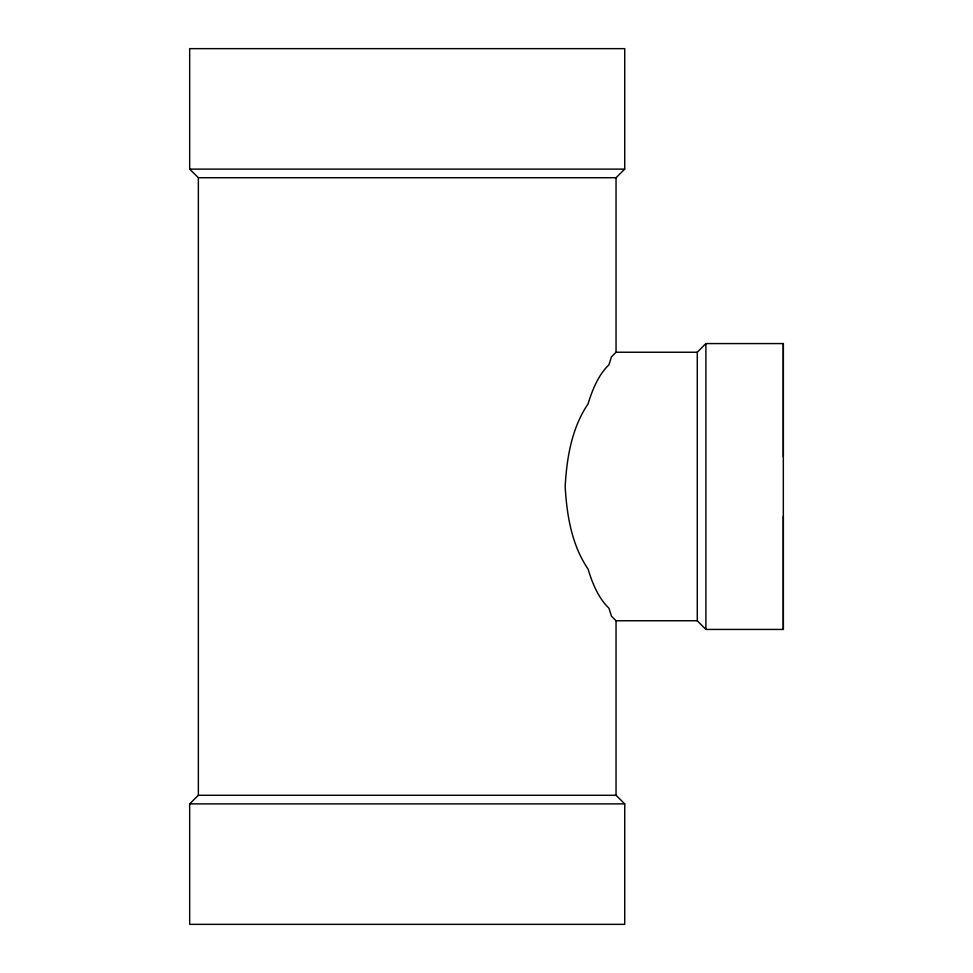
<?xml version="1.0" encoding="UTF-8"?>
<svg xmlns="http://www.w3.org/2000/svg" width="973" height="973" viewBox="0 0 973 973"><rect width="100%" height="100%" fill="white"/><g stroke="black" fill="none" stroke-linecap="round" stroke-linejoin="round"><path stroke-width="1.46" d="M783.326 629.434L783.326 343.566L705.887 343.566L697.276 352.238L697.276 451.752L697.276 620.762L705.887 629.434L783.326 629.434L783.326 516.566M705.887 343.566L705.887 629.434M783.326 456.434L783.326 343.566M616.043 177.718L198.358 177.718L189.674 169.12L189.674 48.65L624.727 48.65L624.727 169.12L616.043 177.718L616.043 352.238L611.47 356.823L608.928 364.814C598.213 375.164 592.35 389.869 588.057 403.929C571.65 428.132 566.785 457.845 565.167 486.5C566.785 515.155 571.65 544.868 588.057 569.071C592.35 583.131 598.213 597.836 608.928 608.186L611.47 616.177L616.043 620.762L616.043 795.282L624.727 803.88L624.727 924.35L189.674 924.35L189.674 803.88L198.358 795.282L616.043 795.282M189.674 169.12L624.727 169.12M616.043 352.238L697.276 352.238M616.043 620.762L697.276 620.762M189.674 803.88L624.727 803.88M198.358 177.718L198.358 795.282"/></g></svg>
